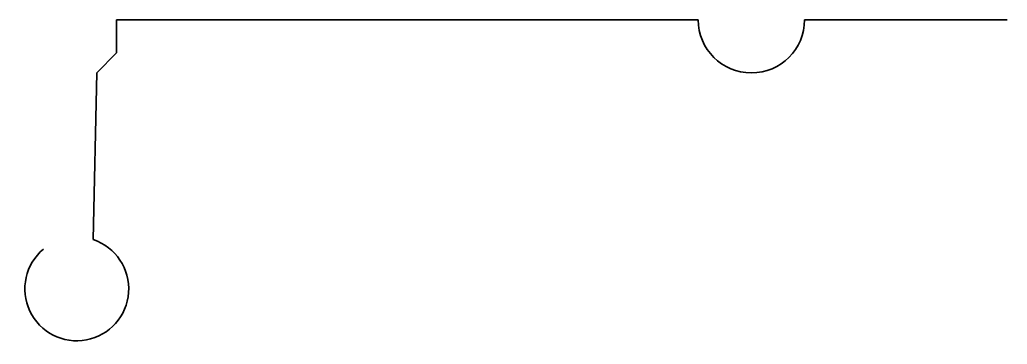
# Model space of a CAD drawing. Header units: metres. Extents: x -9 to 140, y -49 to 0.
import ezdxf

# ---------------------------------------------------------------- set-up
doc = ezdxf.new("R2010")
doc.units = ezdxf.units.M
doc.layers.add('A-DETL-GENF', color=92, linetype='Continuous', lineweight=18)

# ---------------------------------------------------------------- blocks, each defined once
blk = doc.blocks.new('47 Kalzip_fels - h_50-5015914-00_0 Basismaterialen')
at = {"layer": 'A-DETL-GENF', "lineweight": 35}
for p, q in [((6, 0), (93.5, 0)), ((6, -5), (6, 0)), ((109.5, 0), (140, 0)), ((3, -8), (6, -5)), ((2.48, -33.08), (3, -8))]:
    blk.add_line(p, q, dxfattribs=at)
for centre, radius, start, end in [((101.5, 0), 8, 180, 360), ((0, -40.49), 7.81, 129.8064, 71.4805)]:
    blk.add_arc(centre, radius, start, end, dxfattribs=at)

msp = doc.modelspace()

# ---------------------------------------------------------------- block references
msp.add_blockref('47 Kalzip_fels - h_50-5015914-00_0 Basismaterialen', (0, 0))

doc.saveas('drawing.dxf')
